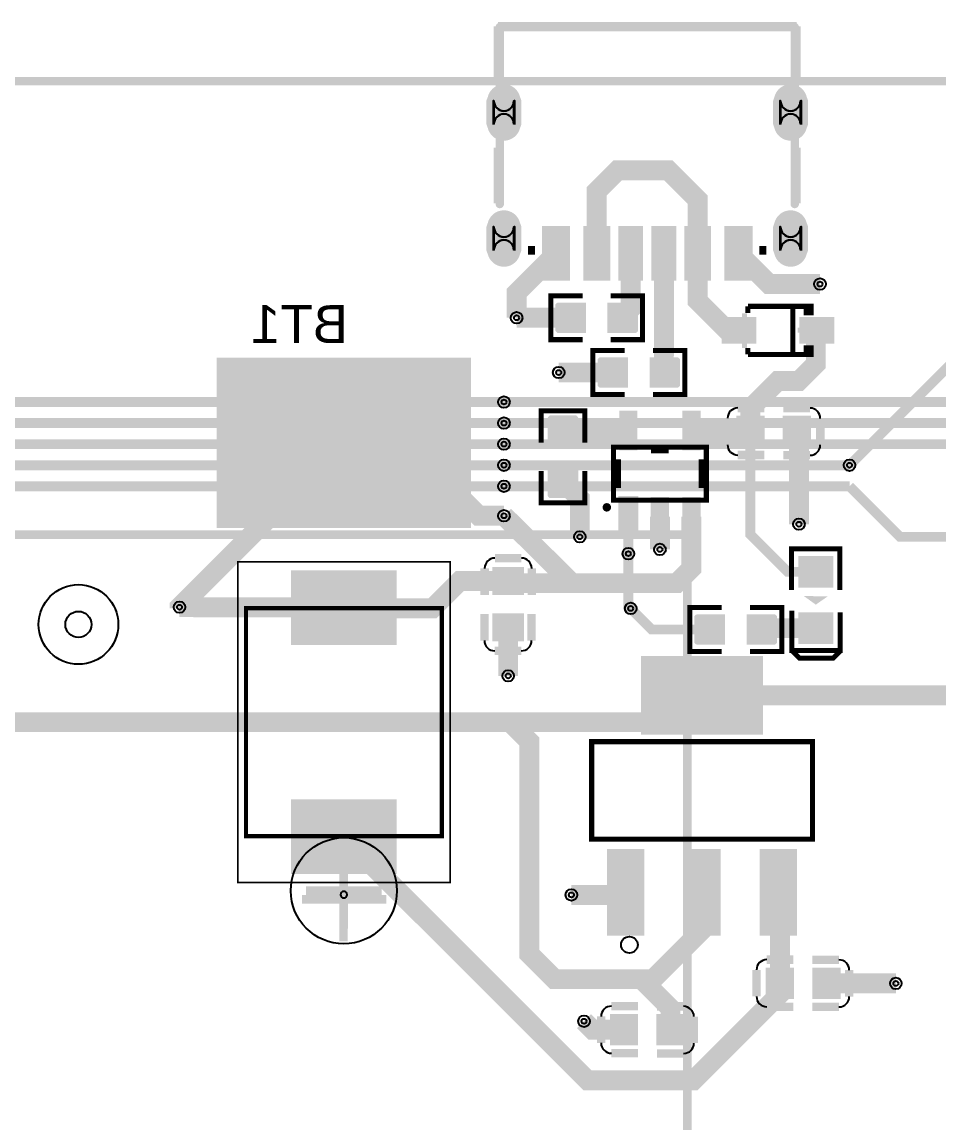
# Model space of a CAD drawing. Header units: millimetres. Extents: x 7 to 107, y -6 to 102.
# Drawn here: x 33.35 to 60.99, y 62.59 to 95.78 of the extents above; entities that cross this region are included whole.
import ezdxf

# ---------------------------------------------------------------- set-up
doc = ezdxf.new("R2010")
doc.units = ezdxf.units.MM
for name, color, linetype, true_color in [('BoardOutLine', 7, 'Continuous', 0xff00ff), ('BottomLayer', 7, 'Continuous', 0x0000ff), ('BottomPasteMaskLayer', 7, 'Continuous', 0x800000), ('BottomSilkLayer', 7, 'Continuous', 0x66cc33), ('BottomSolderMaskLayer', 7, 'Continuous', 0xaa00ff), ('Document', 7, 'Continuous', 0xffffff), ('Hole', 7, 'Continuous', 0x222222), ('Multi-Layer', 7, 'Continuous', 0xc0c0c0), ('TopLayer', 7, 'Continuous', 0xff0000), ('TopPasteMaskLayer', 7, 'Continuous', 0x808080), ('TopSilkLayer', 7, 'Continuous', 0xffcc00), ('TopSolderMaskLayer', 7, 'Continuous', 0x800080)]:
    doc.layers.add(name, color=color, linetype=linetype, true_color=true_color)
doc.styles.get("Standard").update_dxf_attribs({"font": 'arial.ttf'})

msp = doc.modelspace()

# ---------------------------------------------------------------- hatches: boundary and pattern name
at = {"layer": 'BottomLayer'}
msp.add_hatch(color=256, dxfattribs=at).paths.add_polyline_path([(46.863, 85.636), (39.243, 85.636), (39.243, 80.556), (46.863, 80.556)])
at = {"layer": 'BottomPasteMaskLayer'}
msp.add_hatch(color=256, dxfattribs=at).paths.add_polyline_path([(46.863, 85.636), (39.243, 85.636), (39.243, 80.556), (46.863, 80.556)])
at = {"layer": 'BottomSolderMaskLayer'}
for points in [[(48.402, 92.696, -0.785398), (47.352, 92.696), (47.352, 93.417, -0.785398), (48.402, 93.417)], [(57.042, 92.696, -0.785398), (55.992, 92.696), (55.992, 93.417, -0.785398), (57.042, 93.417)], [(48.402, 88.896, -0.785398), (47.352, 88.896), (47.352, 89.617, -0.785398), (48.402, 89.617)], [(57.042, 88.896, -0.785398), (55.992, 88.896), (55.992, 89.617, -0.785398), (57.042, 89.617)], [(46.888, 85.662), (39.218, 85.662), (39.218, 80.531), (46.888, 80.531)]]:
    msp.add_hatch(color=256, dxfattribs=at).paths.add_polyline_path(points)
at = {"layer": 'Document'}
for points in [[(56.515, 90.297), (56.515, 95.504), (47.879, 95.504), (47.879, 90.297), (47.878, 90.281), (47.875, 90.264), (47.869, 90.249), (47.862, 90.234), (47.853, 90.22), (47.842, 90.207), (47.829, 90.196), (47.816, 90.187), (47.801, 90.18), (47.785, 90.175), (47.769, 90.171), (47.752, 90.17), (47.736, 90.171), (47.719, 90.175), (47.703, 90.18), (47.689, 90.187), (47.675, 90.196), (47.662, 90.207), (47.651, 90.22), (47.642, 90.234), (47.635, 90.249), (47.629, 90.264), (47.626, 90.281), (47.625, 90.297), (47.625, 95.631), (47.626, 95.648), (47.629, 95.664), (47.635, 95.68), (47.642, 95.695), (47.651, 95.709), (47.662, 95.721), (47.675, 95.732), (47.689, 95.741), (47.703, 95.749), (47.719, 95.754), (47.736, 95.757), (47.752, 95.758), (56.642, 95.758), (56.659, 95.757), (56.675, 95.754), (56.691, 95.749), (56.706, 95.741), (56.719, 95.732), (56.732, 95.721), (56.743, 95.709), (56.752, 95.695), (56.759, 95.68), (56.765, 95.664), (56.768, 95.648), (56.769, 95.631), (56.769, 90.297), (56.768, 90.281), (56.765, 90.264), (56.759, 90.249), (56.752, 90.234), (56.743, 90.22), (56.732, 90.207), (56.719, 90.196), (56.706, 90.187), (56.691, 90.18), (56.675, 90.175), (56.659, 90.171), (56.642, 90.17), (56.626, 90.171), (56.609, 90.175), (56.594, 90.18), (56.579, 90.187), (56.565, 90.196), (56.552, 90.207), (56.541, 90.22), (56.532, 90.234), (56.525, 90.249), (56.519, 90.264), (56.516, 90.281), (56.515, 90.297)], [(55.051, 85.957), (55.051, 86.997), (55.207, 86.997), (55.207, 85.957)], [(54.819, 86.397), (54.819, 86.553), (55.443, 86.553), (55.443, 86.397)], [(57.359, 86.417), (57.359, 86.573), (56.735, 86.573), (56.735, 86.417)], [(51.378, 83.019), (51.878, 83.019), (51.878, 83.669), (51.378, 83.669)], [(53.278, 83.019), (53.778, 83.019), (53.778, 83.669), (53.278, 83.669)], [(51.378, 80.669), (51.878, 80.669), (51.878, 81.319), (51.378, 81.319)], [(52.328, 80.669), (52.828, 80.669), (52.828, 81.319), (52.328, 81.319)], [(53.278, 80.669), (53.778, 80.669), (53.778, 81.319), (53.278, 81.319)], [(42.915, 70.614), (43.169, 70.614), (43.169, 68.074), (42.915, 68.074)], [(41.793, 69.21), (41.793, 69.464), (44.333, 69.464), (44.333, 69.21)]]:
    msp.add_hatch(color=256, dxfattribs=at).paths.add_polyline_path(points)
at = {"layer": 'Multi-Layer'}
for points in [[(48.377, 92.707, -0.785398), (47.377, 92.707), (47.377, 93.407, -0.785398), (48.377, 93.407)], [(57.017, 92.707, -0.785398), (56.017, 92.707), (56.017, 93.407, -0.785398), (57.017, 93.407)], [(48.377, 88.907, -0.785398), (47.377, 88.907), (47.377, 89.607, -0.785398), (48.377, 89.607)], [(57.017, 88.907, -0.785398), (56.017, 88.907), (56.017, 89.607, -0.785398), (57.017, 89.607)]]:
    msp.add_hatch(color=256, dxfattribs=at).paths.add_polyline_path(points)
at = {"layer": 'TopLayer'}
for points in [[(49.847, 88.007), (49.047, 88.007), (49.047, 89.607), (49.847, 89.607)], [(51.057, 88.007), (50.297, 88.007), (50.297, 89.607), (51.057, 89.607)], [(52.047, 88.007), (51.347, 88.007), (51.347, 89.607), (52.047, 89.607)], [(53.047, 88.007), (52.347, 88.007), (52.347, 89.607), (53.047, 89.607)], [(54.097, 88.007), (53.337, 88.007), (53.337, 89.607), (54.097, 89.607)], [(55.347, 88.007), (54.547, 88.007), (54.547, 89.607), (55.347, 89.607)], [(50.323, 86.436), (50.323, 87.3), (49.517, 87.3), (49.517, 86.436)], [(51.023, 86.436), (51.023, 87.3), (51.83, 87.3), (51.83, 86.436)], [(55.462, 86.112), (54.462, 86.112), (54.462, 86.862), (55.462, 86.862)], [(57.807, 86.112), (56.807, 86.112), (56.807, 86.862), (57.807, 86.862)], [(51.593, 84.785), (51.593, 85.649), (50.787, 85.649), (50.787, 84.785)], [(52.293, 84.785), (52.293, 85.649), (53.1, 85.649), (53.1, 84.785)], [(51.353, 84.069), (51.903, 84.069), (51.903, 82.869), (51.353, 82.869)], [(53.253, 84.069), (53.803, 84.069), (53.803, 82.869), (53.253, 82.869)], [(49.225, 83.027), (50.089, 83.027), (50.089, 83.834), (49.225, 83.834)], [(55.707, 82.989), (54.907, 82.989), (54.907, 83.889), (55.707, 83.889)], [(57.107, 82.989), (56.307, 82.989), (56.307, 83.889), (57.107, 83.889)], [(49.225, 82.327), (50.089, 82.327), (50.089, 81.521), (49.225, 81.521)], [(51.353, 81.469), (51.903, 81.469), (51.903, 80.269), (51.353, 80.269)], [(52.303, 81.469), (52.853, 81.469), (52.853, 80.269), (52.303, 80.269)], [(53.253, 81.469), (53.803, 81.469), (53.803, 80.269), (53.253, 80.269)], [(57.777, 78.759), (56.777, 78.759), (56.777, 79.659), (57.777, 79.659)], [(47.556, 78.532), (47.556, 79.332), (48.456, 79.332), (48.456, 78.532)], [(44.643, 79.256), (44.643, 77.006), (41.463, 77.006), (41.463, 79.256)], [(47.556, 77.132), (47.556, 77.932), (48.456, 77.932), (48.456, 77.132)], [(54.514, 77.038), (54.514, 77.902), (53.708, 77.902), (53.708, 77.038)], [(55.214, 77.038), (55.214, 77.902), (56.021, 77.902), (56.021, 77.038)], [(57.777, 77.059), (56.777, 77.059), (56.777, 77.959), (57.777, 77.959)], [(55.648, 74.317), (52.048, 74.317), (52.048, 76.657), (55.648, 76.657)], [(41.463, 70.096), (41.463, 72.346), (44.643, 72.346), (44.643, 70.096)], [(52.098, 70.797), (52.098, 68.297), (50.998, 68.297), (50.998, 70.797)], [(54.398, 70.797), (54.398, 68.297), (53.298, 68.297), (53.298, 70.797)], [(56.698, 70.797), (56.698, 68.297), (55.598, 68.297), (55.598, 70.797)], [(55.796, 67.252), (56.596, 67.252), (56.596, 66.352), (55.796, 66.352)], [(57.196, 67.252), (57.996, 67.252), (57.996, 66.352), (57.196, 66.352)], [(51.897, 64.955), (51.097, 64.955), (51.097, 65.855), (51.897, 65.855)], [(53.297, 64.955), (52.497, 64.955), (52.497, 65.855), (53.297, 65.855)]]:
    msp.add_hatch(color=256, dxfattribs=at).paths.add_polyline_path(points)
at = {"layer": 'TopPasteMaskLayer'}
for points in [[(47.84, 92.208), (47.865, 92.207), (47.89, 92.207), (47.915, 92.208), (47.939, 92.211), (47.964, 92.214), (47.988, 92.219), (48.013, 92.225), (48.036, 92.233), (48.06, 92.241), (48.083, 92.251), (48.105, 92.262), (48.127, 92.274), (48.148, 92.287), (48.169, 92.301), (48.189, 92.316), (48.208, 92.332), (48.226, 92.349), (48.244, 92.367), (48.26, 92.385), (48.276, 92.405), (48.29, 92.425), (48.304, 92.446), (48.316, 92.468), (48.328, 92.49), (48.338, 92.513), (48.347, 92.536), (48.355, 92.559), (48.362, 92.583), (48.367, 92.608), (48.372, 92.632), (48.375, 92.657), (48.377, 92.682), (48.377, 92.707), (48.377, 93.407), (48.377, 93.432), (48.375, 93.457), (48.372, 93.481), (48.367, 93.506), (48.362, 93.53), (48.355, 93.554), (48.347, 93.578), (48.338, 93.601), (48.328, 93.624), (48.316, 93.646), (48.304, 93.667), (48.29, 93.688), (48.276, 93.709), (48.26, 93.728), (48.244, 93.747), (48.226, 93.765), (48.208, 93.782), (48.189, 93.798), (48.169, 93.813), (48.148, 93.827), (48.127, 93.84), (48.105, 93.852), (48.083, 93.863), (48.06, 93.872), (48.036, 93.881), (48.013, 93.888), (47.988, 93.894), (47.964, 93.899), (47.939, 93.903), (47.915, 93.905), (47.89, 93.907), (47.865, 93.907), (47.84, 93.905), (47.815, 93.903), (47.79, 93.899), (47.766, 93.894), (47.742, 93.888), (47.718, 93.881), (47.695, 93.872), (47.672, 93.863), (47.649, 93.852), (47.627, 93.84), (47.606, 93.827), (47.585, 93.813), (47.565, 93.798), (47.546, 93.782), (47.528, 93.765), (47.511, 93.747), (47.494, 93.728), (47.479, 93.709), (47.464, 93.688), (47.451, 93.667), (47.438, 93.646), (47.427, 93.624), (47.416, 93.601), (47.407, 93.578), (47.399, 93.554), (47.393, 93.53), (47.387, 93.506), (47.383, 93.481), (47.38, 93.457), (47.378, 93.432), (47.377, 93.407), (47.377, 92.707), (47.378, 92.682), (47.38, 92.657), (47.383, 92.632), (47.387, 92.608), (47.393, 92.583), (47.399, 92.559), (47.407, 92.536), (47.416, 92.513), (47.427, 92.49), (47.438, 92.468), (47.451, 92.446), (47.464, 92.425), (47.479, 92.405), (47.494, 92.385), (47.511, 92.367), (47.528, 92.349), (47.546, 92.332), (47.565, 92.316), (47.585, 92.301), (47.606, 92.287), (47.627, 92.274), (47.649, 92.262), (47.672, 92.251), (47.695, 92.241), (47.718, 92.233), (47.742, 92.225), (47.766, 92.219), (47.79, 92.214), (47.815, 92.211)], [(56.529, 92.207), (56.554, 92.208), (56.579, 92.211), (56.604, 92.214), (56.628, 92.219), (56.652, 92.225), (56.676, 92.233), (56.7, 92.241), (56.723, 92.251), (56.745, 92.262), (56.767, 92.274), (56.788, 92.287), (56.809, 92.301), (56.829, 92.316), (56.848, 92.332), (56.866, 92.349), (56.884, 92.367), (56.9, 92.385), (56.916, 92.405), (56.93, 92.425), (56.944, 92.446), (56.956, 92.468), (56.968, 92.49), (56.978, 92.513), (56.987, 92.536), (56.995, 92.559), (57.002, 92.583), (57.007, 92.608), (57.011, 92.632), (57.015, 92.657), (57.016, 92.682), (57.017, 92.707), (57.017, 93.407), (57.016, 93.432), (57.015, 93.457), (57.011, 93.481), (57.007, 93.506), (57.002, 93.53), (56.995, 93.554), (56.987, 93.578), (56.978, 93.601), (56.968, 93.624), (56.956, 93.646), (56.944, 93.667), (56.93, 93.688), (56.916, 93.709), (56.9, 93.728), (56.884, 93.747), (56.866, 93.765), (56.848, 93.782), (56.829, 93.798), (56.809, 93.813), (56.788, 93.827), (56.767, 93.84), (56.745, 93.852), (56.723, 93.863), (56.7, 93.872), (56.676, 93.881), (56.652, 93.888), (56.628, 93.894), (56.604, 93.899), (56.579, 93.903), (56.554, 93.905), (56.529, 93.907), (56.505, 93.907), (56.48, 93.905), (56.455, 93.903), (56.43, 93.899), (56.406, 93.894), (56.382, 93.888), (56.358, 93.881), (56.334, 93.872), (56.311, 93.863), (56.289, 93.852), (56.267, 93.84), (56.246, 93.827), (56.225, 93.813), (56.205, 93.798), (56.186, 93.782), (56.168, 93.765), (56.15, 93.747), (56.134, 93.728), (56.118, 93.709), (56.104, 93.688), (56.09, 93.667), (56.078, 93.646), (56.067, 93.624), (56.056, 93.601), (56.047, 93.578), (56.039, 93.554), (56.032, 93.53), (56.027, 93.506), (56.023, 93.481), (56.02, 93.457), (56.018, 93.432), (56.017, 93.407), (56.017, 92.707), (56.018, 92.682), (56.02, 92.657), (56.023, 92.632), (56.027, 92.608), (56.032, 92.583), (56.039, 92.559), (56.047, 92.536), (56.056, 92.513), (56.067, 92.49), (56.078, 92.468), (56.09, 92.446), (56.104, 92.425), (56.118, 92.405), (56.134, 92.385), (56.15, 92.367), (56.168, 92.349), (56.186, 92.332), (56.205, 92.316), (56.225, 92.301), (56.246, 92.287), (56.267, 92.274), (56.289, 92.262), (56.311, 92.251), (56.334, 92.241), (56.358, 92.233), (56.382, 92.225), (56.406, 92.219), (56.43, 92.214), (56.455, 92.211), (56.48, 92.208), (56.505, 92.207)], [(47.89, 88.407), (47.915, 88.408), (47.939, 88.411), (47.964, 88.414), (47.988, 88.419), (48.013, 88.425), (48.036, 88.433), (48.06, 88.441), (48.083, 88.451), (48.105, 88.462), (48.127, 88.474), (48.148, 88.487), (48.169, 88.501), (48.189, 88.516), (48.208, 88.532), (48.226, 88.549), (48.244, 88.567), (48.26, 88.585), (48.276, 88.605), (48.29, 88.625), (48.304, 88.646), (48.316, 88.668), (48.328, 88.69), (48.338, 88.712), (48.347, 88.736), (48.355, 88.759), (48.362, 88.783), (48.367, 88.808), (48.372, 88.832), (48.375, 88.857), (48.377, 88.882), (48.377, 88.907), (48.377, 89.607), (48.377, 89.632), (48.375, 89.656), (48.372, 89.681), (48.367, 89.706), (48.362, 89.73), (48.355, 89.754), (48.347, 89.778), (48.338, 89.801), (48.328, 89.824), (48.316, 89.846), (48.304, 89.867), (48.29, 89.888), (48.276, 89.909), (48.26, 89.928), (48.244, 89.947), (48.226, 89.965), (48.208, 89.982), (48.189, 89.998), (48.169, 90.013), (48.148, 90.027), (48.127, 90.04), (48.105, 90.052), (48.083, 90.062), (48.06, 90.072), (48.036, 90.081), (48.013, 90.088), (47.988, 90.094), (47.964, 90.099), (47.939, 90.103), (47.915, 90.105), (47.89, 90.107), (47.865, 90.107), (47.84, 90.105), (47.815, 90.103), (47.79, 90.099), (47.766, 90.094), (47.742, 90.088), (47.718, 90.081), (47.695, 90.072), (47.672, 90.062), (47.649, 90.052), (47.627, 90.04), (47.606, 90.027), (47.585, 90.013), (47.565, 89.998), (47.546, 89.982), (47.528, 89.965), (47.511, 89.947), (47.494, 89.928), (47.479, 89.909), (47.464, 89.888), (47.451, 89.867), (47.438, 89.846), (47.427, 89.824), (47.416, 89.801), (47.407, 89.778), (47.399, 89.754), (47.393, 89.73), (47.387, 89.706), (47.383, 89.681), (47.38, 89.656), (47.378, 89.632), (47.377, 89.607), (47.377, 88.907), (47.378, 88.882), (47.38, 88.857), (47.383, 88.832), (47.387, 88.808), (47.393, 88.783), (47.399, 88.759), (47.407, 88.736), (47.416, 88.712), (47.427, 88.69), (47.438, 88.668), (47.451, 88.646), (47.464, 88.625), (47.479, 88.605), (47.494, 88.585), (47.511, 88.567), (47.528, 88.549), (47.546, 88.532), (47.565, 88.516), (47.585, 88.501), (47.606, 88.487), (47.627, 88.474), (47.649, 88.462), (47.672, 88.451), (47.695, 88.441), (47.718, 88.433), (47.742, 88.425), (47.766, 88.419), (47.79, 88.414), (47.815, 88.411), (47.84, 88.408), (47.865, 88.407)], [(56.529, 88.407), (56.554, 88.408), (56.579, 88.411), (56.604, 88.414), (56.628, 88.419), (56.652, 88.425), (56.676, 88.433), (56.7, 88.441), (56.723, 88.451), (56.745, 88.462), (56.767, 88.474), (56.788, 88.487), (56.809, 88.501), (56.829, 88.516), (56.848, 88.532), (56.866, 88.549), (56.884, 88.567), (56.9, 88.585), (56.916, 88.605), (56.93, 88.625), (56.944, 88.646), (56.956, 88.668), (56.968, 88.69), (56.978, 88.712), (56.987, 88.736), (56.995, 88.759), (57.002, 88.783), (57.007, 88.808), (57.011, 88.832), (57.015, 88.857), (57.016, 88.882), (57.017, 88.907), (57.017, 89.607), (57.016, 89.632), (57.015, 89.656), (57.011, 89.681), (57.007, 89.706), (57.002, 89.73), (56.995, 89.754), (56.987, 89.778), (56.978, 89.801), (56.968, 89.824), (56.956, 89.846), (56.944, 89.867), (56.93, 89.888), (56.916, 89.909), (56.9, 89.928), (56.884, 89.947), (56.866, 89.965), (56.848, 89.982), (56.829, 89.998), (56.809, 90.013), (56.788, 90.027), (56.767, 90.04), (56.745, 90.052), (56.723, 90.062), (56.7, 90.072), (56.676, 90.081), (56.652, 90.088), (56.628, 90.094), (56.604, 90.099), (56.579, 90.103), (56.554, 90.105), (56.529, 90.107), (56.505, 90.107), (56.48, 90.105), (56.455, 90.103), (56.43, 90.099), (56.406, 90.094), (56.382, 90.088), (56.358, 90.081), (56.334, 90.072), (56.311, 90.062), (56.289, 90.052), (56.267, 90.04), (56.246, 90.027), (56.225, 90.013), (56.205, 89.998), (56.186, 89.982), (56.168, 89.965), (56.15, 89.947), (56.134, 89.928), (56.118, 89.909), (56.104, 89.888), (56.09, 89.867), (56.078, 89.846), (56.067, 89.824), (56.056, 89.801), (56.047, 89.778), (56.039, 89.754), (56.032, 89.73), (56.027, 89.706), (56.023, 89.681), (56.02, 89.656), (56.018, 89.632), (56.017, 89.607), (56.017, 88.907), (56.018, 88.882), (56.02, 88.857), (56.023, 88.832), (56.027, 88.808), (56.032, 88.783), (56.039, 88.759), (56.047, 88.736), (56.056, 88.712), (56.067, 88.69), (56.078, 88.668), (56.09, 88.646), (56.104, 88.625), (56.118, 88.605), (56.134, 88.585), (56.15, 88.567), (56.168, 88.549), (56.186, 88.532), (56.205, 88.516), (56.225, 88.501), (56.246, 88.487), (56.267, 88.474), (56.289, 88.462), (56.311, 88.451), (56.334, 88.441), (56.358, 88.433), (56.382, 88.425), (56.406, 88.419), (56.43, 88.414), (56.455, 88.411), (56.48, 88.408), (56.505, 88.407)], [(49.847, 88.007), (49.847, 89.607), (49.047, 89.607), (49.047, 88.007)], [(51.057, 88.007), (51.057, 89.607), (50.297, 89.607), (50.297, 88.007)], [(51.347, 89.607), (51.347, 88.007), (52.047, 88.007), (52.047, 89.607)], [(53.047, 88.007), (53.047, 89.607), (52.347, 89.607), (52.347, 88.007)], [(53.337, 89.607), (53.337, 88.007), (54.097, 88.007), (54.097, 89.607)], [(54.547, 89.607), (54.547, 88.007), (55.347, 88.007), (55.347, 89.607)], [(50.318, 87.268), (50.318, 87.04), (49.938, 87.04), (49.938, 86.71), (50.318, 86.71), (50.318, 86.468), (50.268, 86.418), (49.478, 86.418), (49.428, 86.468), (49.428, 87.268), (49.478, 87.318), (50.268, 87.318)], [(51.868, 87.318), (51.068, 87.318), (51.018, 87.268), (51.018, 87.04), (51.388, 87.04), (51.388, 86.71), (51.018, 86.71), (51.018, 86.468), (51.068, 86.418), (51.868, 86.418), (51.918, 86.468), (51.918, 87.268)], [(55.462, 86.112), (54.462, 86.112), (54.462, 86.862), (55.462, 86.862)], [(57.807, 86.112), (56.807, 86.112), (56.807, 86.862), (57.807, 86.862)], [(51.588, 85.617), (51.588, 85.389), (51.208, 85.389), (51.208, 85.059), (51.588, 85.059), (51.588, 84.817), (51.538, 84.767), (50.748, 84.767), (50.698, 84.817), (50.698, 85.617), (50.748, 85.667), (51.538, 85.667)], [(53.138, 85.667), (52.338, 85.667), (52.288, 85.617), (52.288, 85.389), (52.658, 85.389), (52.658, 85.059), (52.288, 85.059), (52.288, 84.817), (52.338, 84.767), (53.138, 84.767), (53.188, 84.817), (53.188, 85.617)], [(50.057, 83.032), (49.829, 83.032), (49.829, 83.412), (49.499, 83.412), (49.499, 83.032), (49.257, 83.032), (49.207, 83.082), (49.207, 83.872), (49.257, 83.922), (50.057, 83.922), (50.107, 83.872), (50.107, 83.082)], [(55.707, 82.989), (54.907, 82.989), (54.907, 83.889), (55.707, 83.889)], [(57.107, 82.989), (56.307, 82.989), (56.307, 83.889), (57.107, 83.889)], [(50.107, 81.482), (50.107, 82.282), (50.057, 82.332), (49.829, 82.332), (49.829, 81.962), (49.499, 81.962), (49.499, 82.332), (49.257, 82.332), (49.207, 82.282), (49.207, 81.482), (49.257, 81.432), (50.057, 81.432)], [(51.353, 81.469), (51.903, 81.469), (51.903, 80.269), (51.353, 80.269)], [(57.777, 78.759), (56.777, 78.759), (56.777, 79.659), (57.777, 79.659)], [(47.556, 78.532), (47.556, 79.332), (48.456, 79.332), (48.456, 78.532)], [(47.556, 77.132), (47.556, 77.932), (48.456, 77.932), (48.456, 77.132)], [(54.509, 77.87), (54.509, 77.642), (54.129, 77.642), (54.129, 77.312), (54.509, 77.312), (54.509, 77.07), (54.459, 77.02), (53.669, 77.02), (53.619, 77.07), (53.619, 77.87), (53.669, 77.92), (54.459, 77.92)], [(56.059, 77.92), (55.259, 77.92), (55.209, 77.87), (55.209, 77.642), (55.579, 77.642), (55.579, 77.312), (55.209, 77.312), (55.209, 77.07), (55.259, 77.02), (56.059, 77.02), (56.109, 77.07), (56.109, 77.87)], [(57.777, 77.059), (56.777, 77.059), (56.777, 77.959), (57.777, 77.959)], [(55.648, 74.317), (52.048, 74.317), (52.048, 76.657), (55.648, 76.657)], [(52.098, 70.797), (52.098, 68.297), (50.998, 68.297), (50.998, 70.797)], [(54.398, 70.797), (54.398, 68.297), (53.298, 68.297), (53.298, 70.797)], [(56.698, 70.797), (56.698, 68.297), (55.598, 68.297), (55.598, 70.797)], [(55.796, 67.252), (56.596, 67.252), (56.596, 66.352), (55.796, 66.352)], [(57.196, 67.252), (57.996, 67.252), (57.996, 66.352), (57.196, 66.352)], [(51.897, 64.955), (51.097, 64.955), (51.097, 65.855), (51.897, 65.855)], [(53.297, 64.955), (52.497, 64.955), (52.497, 65.855), (53.297, 65.855)]]:
    msp.add_hatch(color=256, dxfattribs=at).paths.add_polyline_path(points)
at = {"layer": 'TopSilkLayer'}
for points in [[(56.909, 87.29), (56.909, 86.937), (57.214, 86.937), (57.214, 87.29)], [(56.909, 85.685), (56.909, 86.037), (57.214, 86.037), (57.214, 85.685)], [(51.105, 81.153), (51.104, 81.169), (51.101, 81.185), (51.096, 81.2), (51.089, 81.214), (51.081, 81.228), (51.07, 81.24), (51.059, 81.251), (51.046, 81.26), (51.032, 81.268), (51.017, 81.274), (51.002, 81.278), (50.986, 81.28), (50.97, 81.28), (50.954, 81.278), (50.939, 81.274), (50.924, 81.268), (50.91, 81.26), (50.897, 81.251), (50.885, 81.24), (50.875, 81.228), (50.867, 81.214), (50.86, 81.2), (50.855, 81.185), (50.852, 81.169), (50.851, 81.153), (50.852, 81.137), (50.855, 81.122), (50.86, 81.106), (50.867, 81.092), (50.875, 81.078), (50.885, 81.066), (50.897, 81.055), (50.91, 81.046), (50.924, 81.038), (50.939, 81.032), (50.954, 81.028), (50.97, 81.026), (50.986, 81.026), (51.002, 81.028), (51.017, 81.032), (51.032, 81.038), (51.046, 81.046), (51.059, 81.055), (51.07, 81.066), (51.081, 81.078), (51.089, 81.092), (51.096, 81.106), (51.101, 81.122), (51.104, 81.137)], [(57.637, 78.469), (56.917, 78.479), (57.277, 78.219)]]:
    msp.add_hatch(color=256, dxfattribs=at).paths.add_polyline_path(points)
at = {"layer": 'TopSolderMaskLayer'}
for points in [[(48.402, 92.696, -0.785398), (47.352, 92.696), (47.352, 93.417, -0.785398), (48.402, 93.417)], [(57.042, 92.696, -0.785398), (55.992, 92.696), (55.992, 93.417, -0.785398), (57.042, 93.417)], [(48.402, 88.896, -0.785398), (47.352, 88.896), (47.352, 89.617, -0.785398), (48.402, 89.617)], [(57.042, 88.896, -0.785398), (55.992, 88.896), (55.992, 89.617, -0.785398), (57.042, 89.617)], [(49.872, 87.982), (49.022, 87.982), (49.022, 89.632), (49.872, 89.632)], [(51.082, 87.982), (50.272, 87.982), (50.272, 89.632), (51.082, 89.632)], [(52.072, 87.982), (51.322, 87.982), (51.322, 89.632), (52.072, 89.632)], [(53.072, 87.982), (52.322, 87.982), (52.322, 89.632), (53.072, 89.632)], [(54.122, 87.982), (53.312, 87.982), (53.312, 89.632), (54.122, 89.632)], [(55.372, 87.982), (54.522, 87.982), (54.522, 89.632), (55.372, 89.632)], [(50.348, 86.411), (50.348, 87.326), (49.491, 87.326), (49.491, 86.411)], [(50.998, 86.411), (50.998, 87.326), (51.855, 87.326), (51.855, 86.411)], [(55.487, 86.087), (54.436, 86.087), (54.436, 86.888), (55.487, 86.888)], [(57.832, 86.087), (56.781, 86.087), (56.781, 86.888), (57.832, 86.888)], [(51.618, 84.76), (51.618, 85.675), (50.761, 85.675), (50.761, 84.76)], [(52.268, 84.76), (52.268, 85.675), (53.125, 85.675), (53.125, 84.76)], [(49.198, 83.003), (50.116, 83.003), (50.116, 83.857), (49.198, 83.857)], [(55.733, 82.964), (54.882, 82.964), (54.882, 83.915), (55.733, 83.915)], [(57.133, 82.964), (56.282, 82.964), (56.282, 83.915), (57.133, 83.915)], [(49.198, 82.351), (50.116, 82.351), (50.116, 81.497), (49.198, 81.497)], [(51.328, 81.495), (51.929, 81.495), (51.929, 80.244), (51.328, 80.244)], [(57.803, 78.734), (56.752, 78.734), (56.752, 79.685), (57.803, 79.685)], [(47.528, 78.51), (47.528, 79.355), (48.485, 79.355), (48.485, 78.51)], [(47.528, 77.11), (47.528, 77.955), (48.485, 77.955), (48.485, 77.11)], [(54.54, 77.013), (54.54, 77.928), (53.682, 77.928), (53.682, 77.013)], [(55.189, 77.013), (55.189, 77.928), (56.046, 77.928), (56.046, 77.013)], [(57.803, 77.034), (56.752, 77.034), (56.752, 77.985), (57.803, 77.985)], [(55.687, 74.301), (52.009, 74.301), (52.009, 76.674), (55.687, 76.674)], [(52.109, 70.855), (52.109, 68.239), (50.987, 68.239), (50.987, 70.855)], [(54.409, 70.855), (54.409, 68.239), (53.287, 68.239), (53.287, 70.855)], [(56.709, 70.855), (56.709, 68.239), (55.587, 68.239), (55.587, 70.855)], [(55.771, 67.278), (56.622, 67.278), (56.622, 66.327), (55.771, 66.327)], [(57.171, 67.278), (58.022, 67.278), (58.022, 66.327), (57.171, 66.327)], [(51.923, 64.93), (51.072, 64.93), (51.072, 65.881), (51.923, 65.881)], [(53.323, 64.93), (52.472, 64.93), (52.472, 65.881), (53.323, 65.881)]]:
    msp.add_hatch(color=256, dxfattribs=at).paths.add_polyline_path(points)

# ---------------------------------------------------------------- linework, layer by layer
at = {"layer": 'BoardOutLine', "const_width": 0.254}
msp.add_lwpolyline([(7, 94), (107, 94)], dxfattribs=at)
at = {"layer": 'BottomLayer'}
for points, const_width in [([(58.293, 83.693), (75.311, 83.693), (80.518, 88.9), (96.266, 88.9), (97.663, 90.297)], 0.3), ([(58.293, 84.328), (74.676, 84.328), (80.391, 90.043), (81.534, 90.043)], 0.3), ([(47.879, 84.328), (58.293, 84.328)], 0.3), ([(47.879, 83.693), (58.293, 83.693)], 0.3), ([(43.053, 83.096), (38.1, 78.143), (38.1, 78.105)], 0.6), ([(47.879, 80.899), (47.117, 80.899), (44.92, 83.096), (43.053, 83.096)], 0.6), ([(47.879, 83.058), (58.293, 83.058)], 0.3), ([(58.293, 83.058), (71.628, 83.058), (73.152, 81.534)], 0.3), ([(47.879, 82.423), (58.293, 82.423)], 0.3), ([(47.879, 81.788), (58.293, 81.788)], 0.3), ([(58.293, 81.788), (59.817, 80.264), (73.152, 80.264)], 0.3), ([(51.628, 79.756), (51.628, 78.175), (51.698, 78.105)], 0.3)]:
    msp.add_lwpolyline(points, dxfattribs=dict(at, const_width=const_width))
at = {"layer": 'BottomSilkLayer', "const_width": 0.254}
msp.add_lwpolyline([(53.404, 80.328), (32.703, 80.328), (32.703, 3.239), (53.404, 3.239), (53.404, 80.328)], close=True, dxfattribs=at)
for points in [[(43.053, 70.739), (43.053, 68.453)], [(41.91, 69.596), (44.196, 69.596)]]:
    msp.add_lwpolyline(points, dxfattribs=at)
at = {"layer": 'BottomSilkLayer'}
msp.add_circle((43.053, 69.596), 1.6, dxfattribs=at)
at = {"layer": 'BottomSolderMaskLayer'}
for points in [[(47.562, 92.696), (47.562, 93.417)], [(48.192, 92.696), (48.192, 93.417)], [(56.202, 92.696), (56.202, 93.417)], [(56.832, 92.696), (56.832, 93.417)], [(47.562, 88.896), (47.562, 89.617)], [(48.192, 88.896), (48.192, 89.617)], [(56.202, 88.896), (56.202, 89.617)], [(56.832, 88.896), (56.832, 89.617)]]:
    msp.add_lwpolyline(points, close=True, dxfattribs=at)
for centre, start, end in [((47.877, 93.417), 180, 360), ((56.517, 93.417), 180, 360), ((47.877, 92.696), 360, 180), ((56.517, 92.696), 360, 180), ((47.877, 89.617), 180, 360), ((56.517, 89.617), 180, 360), ((47.877, 88.896), 360, 180), ((56.517, 88.896), 360, 180)]:
    msp.add_arc(centre, 0.315, start, end, dxfattribs=at)
at = {"layer": 'Document'}
for points, const_width in [([(53.978, 82.969), (53.978, 81.369), (51.178, 81.369), (51.178, 82.969), (53.978, 82.969)], 0.152), ([(39.853, 69.846), (46.253, 69.846), (46.253, 79.506), (39.853, 79.506), (39.853, 69.846)], 0.05), ([(40.103, 71.239), (46.003, 71.239), (46.003, 78.114), (40.103, 78.114), (40.103, 71.239)], 0.127)]:
    msp.add_lwpolyline(points, close=True, dxfattribs=dict(at, const_width=const_width))
for centre, radius in [((35.053, 77.623), 0.393), ((51.66, 67.965), 0.25)]:
    msp.add_circle(centre, radius, dxfattribs=at)
msp.add_arc((43.055, 69.476), 0.1, 91.2362, 88.7638, dxfattribs=at)
at = {"layer": 'Hole'}
for centre in [(57.404, 87.884), (48.26, 86.868), (49.53, 85.217), (47.879, 84.328), (47.879, 83.693), (47.879, 83.058), (47.879, 82.423), (58.293, 82.423), (47.879, 81.788), (47.879, 80.899), (56.769, 80.645), (50.165, 80.264), (51.628, 79.756), (52.578, 79.883), (38.1, 78.143), (51.698, 78.105), (48.006, 76.073), (49.911, 69.469), (59.69, 66.802), (50.292, 65.659)]:
    msp.add_circle(centre, 0.075, dxfattribs=at)
at = {"layer": 'Multi-Layer'}
for points in [[(47.577, 92.707), (47.577, 93.407)], [(48.177, 92.707), (48.177, 93.407)], [(56.217, 92.707), (56.217, 93.407)], [(56.817, 92.707), (56.817, 93.407)], [(47.577, 88.907), (47.577, 89.607)], [(48.177, 88.907), (48.177, 89.607)], [(56.217, 88.907), (56.217, 89.607)], [(56.817, 88.907), (56.817, 89.607)]]:
    msp.add_lwpolyline(points, close=True, dxfattribs=at)
for centre, radius in [((57.404, 87.884), 0.175), ((48.26, 86.868), 0.175), ((49.53, 85.217), 0.175), ((47.879, 84.328), 0.175), ((47.879, 83.693), 0.175), ((47.879, 83.058), 0.175), ((47.879, 82.423), 0.175), ((58.293, 82.423), 0.175), ((47.879, 81.788), 0.175), ((47.879, 80.899), 0.175), ((56.769, 80.645), 0.175), ((50.165, 80.264), 0.175), ((52.578, 79.883), 0.175), ((51.628, 79.756), 0.175), ((35.053, 77.623), 1.2), ((38.1, 78.143), 0.175), ((51.698, 78.105), 0.175), ((48.006, 76.073), 0.175), ((49.911, 69.469), 0.175), ((59.69, 66.802), 0.175), ((50.292, 65.659), 0.175)]:
    msp.add_circle(centre, radius, dxfattribs=at)
for centre, start, end in [((47.877, 93.407), 180, 360), ((56.517, 93.407), 180, 360), ((47.877, 92.707), 360, 180), ((56.517, 92.707), 360, 180), ((47.877, 89.607), 180, 360), ((56.517, 89.607), 180, 360), ((47.877, 88.907), 360, 180), ((56.517, 88.907), 360, 180)]:
    msp.add_arc(centre, 0.3, start, end, dxfattribs=at)
at = {"layer": 'TopLayer'}
for points, const_width in [([(50.678, 88.809), (50.673, 90.678), (51.308, 91.313), (52.832, 91.313), (53.716, 90.429), (53.716, 88.809)], 0.6), ([(49.447, 88.807), (48.26, 87.62), (48.26, 86.868)], 0.6), ([(51.697, 88.807), (51.697, 87.139), (51.426, 86.868)], 0.6), ([(52.697, 88.807), (52.705, 85.852), (52.696, 85.844), (52.696, 85.217)], 0.6), ([(53.717, 88.807), (53.717, 87.38), (54.61, 86.487), (54.962, 86.487)], 0.6), ([(54.947, 88.807), (55.87, 87.884), (57.404, 87.884)], 0.6), ([(49.92, 86.868), (48.26, 86.868)], 0.6), ([(57.307, 86.487), (57.277, 86.458), (57.277, 85.471), (56.769, 84.963), (56.134, 84.963), (55.307, 84.136), (55.307, 83.439)], 0.6), ([(58.293, 82.423), (62.484, 86.614), (68.707, 86.614)], 0.3), ([(51.19, 85.217), (49.53, 85.217)], 0.6), ([(27.158, 82.461), (27.158, 83.038), (28.448, 84.328), (47.879, 84.328)], 0.3), ([(27.658, 82.46), (28.891, 83.693), (47.879, 83.693)], 0.3), ([(51.628, 83.469), (51.59, 83.431), (49.657, 83.431)], 0.6), ([(55.307, 83.439), (55.277, 83.469), (53.528, 83.469)], 0.6), ([(56.707, 83.439), (56.769, 83.377), (56.769, 80.645)], 0.6), ([(57.277, 79.209), (56.427, 79.209), (55.307, 80.329), (55.307, 83.439)], 0.3), ([(28.359, 80.759), (29.07, 80.759), (31.369, 83.058), (47.879, 83.058)], 0.3), ([(28.359, 80.259), (29.332, 80.259), (31.496, 82.423), (47.879, 82.423)], 0.3), ([(49.657, 81.924), (50.165, 81.416), (50.165, 80.264)], 0.6), ([(28.359, 79.761), (29.596, 79.761), (31.623, 81.788), (47.879, 81.788)], 0.3), ([(49.929, 78.867), (47.879, 80.899)], 0.6), ([(48.006, 78.932), (48.006, 78.867), (53.086, 78.867), (53.528, 79.309), (53.528, 80.869)], 0.6), ([(51.628, 80.869), (51.628, 79.756)], 0.3), ([(52.578, 80.869), (52.578, 79.883)], 0.6), ([(43.053, 78.131), (43.079, 78.105), (45.72, 78.105), (46.547, 78.932), (48.006, 78.932)], 0.6), ([(38.1, 78.143), (43.053, 78.131)], 0.6), ([(51.698, 78.105), (52.333, 77.47), (54.111, 77.47)], 0.3), ([(48.006, 77.532), (48.006, 76.073)], 0.6), ([(55.617, 77.47), (55.657, 77.509), (57.277, 77.509)], 0.6), ([(53.848, 75.487), (53.037, 74.676), (32.512, 74.676)], 0.6), ([(53.848, 75.487), (62.152, 75.487)], 0.6), ([(48.059, 74.676), (48.641, 74.094), (48.641, 67.691), (49.403, 66.929), (52.372, 66.929), (53.848, 68.405), (53.848, 69.547)], 0.6), ([(43.053, 71.221), (50.393, 63.881), (53.594, 63.881), (56.196, 66.483), (56.196, 66.802)], 0.6), ([(51.548, 69.547), (51.47, 69.469), (49.911, 69.469)], 0.6), ([(56.148, 69.547), (56.196, 69.499), (56.196, 66.802)], 0.6), ([(52.021, 66.929), (52.897, 66.053), (52.897, 65.405)], 0.6), ([(57.596, 66.802), (59.69, 66.802)], 0.6), ([(51.497, 65.405), (50.546, 65.405), (50.292, 65.659)], 0.6)]:
    msp.add_lwpolyline(points, dxfattribs=dict(at, const_width=const_width))
at = {"layer": 'TopSilkLayer'}
for points, const_width in [([(47.697, 94.115), (47.697, 95.657)], 0.254), ([(56.697, 95.657), (47.697, 95.657)], 0.254), ([(56.697, 95.657), (56.697, 94.115)], 0.254), ([(47.697, 90.315), (47.697, 91.998)], 0.254), ([(56.697, 91.998), (56.697, 90.315)], 0.254), ([(48.608, 88.9), (48.816, 88.9)], 0.254), ([(55.578, 88.9), (55.786, 88.9)], 0.254), ([(50.247, 86.208), (49.288, 86.208), (49.288, 87.529), (50.247, 87.529)], 0.152), ([(51.099, 86.208), (52.058, 86.208), (52.058, 87.529), (51.099, 87.529)], 0.152), ([(56.985, 87.213), (55.233, 87.213)], 0.152), ([(55.233, 87.213), (55.233, 87.007)], 0.152), ([(56.581, 85.761), (56.581, 87.213)], 0.152), ([(55.233, 85.761), (55.233, 85.957)], 0.152), ([(51.517, 84.557), (50.558, 84.557), (50.558, 85.878), (51.517, 85.878)], 0.152), ([(52.369, 84.557), (53.328, 84.557), (53.328, 85.878), (52.369, 85.878)], 0.152), ([(56.985, 85.761), (55.233, 85.761)], 0.152), ([(48.996, 83.103), (48.996, 84.062), (50.318, 84.062), (50.318, 83.103)], 0.152), ([(55.727, 84.149), (54.927, 84.149)], 0.254), ([(56.303, 84.143), (57.103, 84.143)], 0.254), ([(54.617, 83.039), (54.617, 83.839)], 0.254), ([(57.413, 83.034), (57.413, 83.834)], 0.254), ([(52.31, 82.878), (52.847, 82.878)], 0.203), ([(51.308, 81.74), (51.308, 82.599)], 0.203), ([(53.848, 82.599), (53.848, 81.74)], 0.203), ([(55.727, 82.73), (54.927, 82.73)], 0.254), ([(56.303, 82.724), (57.103, 82.724)], 0.254), ([(48.996, 82.251), (48.996, 81.292), (50.318, 81.292), (50.318, 82.251)], 0.152), ([(47.606, 79.622), (48.406, 79.622)], 0.254), ([(56.547, 78.659), (56.547, 79.899), (57.997, 79.899), (57.997, 78.659)], 0.15), ([(47.296, 78.512), (47.296, 79.312)], 0.254), ([(48.716, 78.512), (48.716, 79.312)], 0.254), ([(41.143, 78.114), (40.103, 78.114), (40.103, 71.239), (41.143, 71.239)], 0.127), ([(44.963, 71.239), (46.003, 71.239), (46.003, 78.114), (44.963, 78.114)], 0.127), ([(47.291, 77.937), (47.291, 77.137)], 0.254), ([(48.71, 77.937), (48.71, 77.137)], 0.254), ([(54.438, 76.81), (53.479, 76.81), (53.479, 78.131), (54.438, 78.131)], 0.152), ([(55.29, 76.81), (56.249, 76.81), (56.249, 78.131), (55.29, 78.131)], 0.152), ([(58.007, 77.989), (58.007, 76.839), (56.557, 76.839), (56.557, 78.039)], 0.15), ([(47.6, 76.827), (48.4, 76.827)], 0.254), ([(58.007, 76.839), (58.007, 76.809), (57.807, 76.609), (56.787, 76.609), (56.757, 76.639), (56.557, 76.839)], 0.15), ([(56.6, 67.518), (55.8, 67.518)], 0.254), ([(57.176, 67.512), (57.976, 67.512)], 0.254), ([(55.491, 67.208), (55.491, 66.408)], 0.254), ([(58.286, 67.202), (58.286, 66.402)], 0.254), ([(51.917, 66.115), (51.117, 66.115)], 0.254), ([(52.493, 66.109), (53.293, 66.109)], 0.254), ([(56.6, 66.098), (55.8, 66.098)], 0.254), ([(57.176, 66.092), (57.976, 66.092)], 0.254), ([(50.807, 65.005), (50.807, 65.805)], 0.254), ([(53.603, 65), (53.603, 65.799)], 0.254), ([(51.917, 64.696), (51.117, 64.696)], 0.254), ([(52.493, 64.69), (53.293, 64.69)], 0.254)]:
    msp.add_lwpolyline(points, dxfattribs=dict(at, const_width=const_width))
at = {"layer": 'TopSilkLayer', "const_width": 0.152}
msp.add_lwpolyline([(50.522, 74.089), (57.174, 74.089), (57.174, 71.146), (50.522, 71.146), (50.522, 74.089)], close=True, dxfattribs=at)
at = {"layer": 'TopSilkLayer'}
for centre, radius, start, end in [((54.927, 83.839), 0.31, 90, 180), ((57.103, 83.834), 0.31, 359.9953, 90), ((54.927, 83.039), 0.31, 179.9953, 270), ((57.103, 83.034), 0.31, 270, 0), ((47.606, 79.312), 0.31, 90, 180), ((48.406, 79.312), 0.31, 0, 90), ((47.6, 77.136), 0.31, 180, 270), ((48.4, 77.136), 0.31, 270, 0), ((43.055, 69.476), 0.1, 91.2362, 88.7638), ((55.8, 67.208), 0.31, 90, 180), ((57.976, 67.202), 0.31, 359.9953, 90), ((55.8, 66.408), 0.31, 179.9953, 270), ((57.976, 66.402), 0.31, 270, 0), ((51.117, 65.805), 0.31, 90, 180), ((53.293, 65.8), 0.31, 359.9953, 90), ((51.117, 65.005), 0.31, 179.9953, 270), ((53.293, 65), 0.31, 270, 0)]:
    msp.add_arc(centre, radius, start, end, dxfattribs=at)
at = {"layer": 'TopSolderMaskLayer'}
for points in [[(47.562, 92.696), (47.562, 93.417)], [(48.192, 92.696), (48.192, 93.417)], [(56.202, 92.696), (56.202, 93.417)], [(56.832, 92.696), (56.832, 93.417)], [(47.562, 88.896), (47.562, 89.617)], [(48.192, 88.896), (48.192, 89.617)], [(56.202, 88.896), (56.202, 89.617)], [(56.832, 88.896), (56.832, 89.617)]]:
    msp.add_lwpolyline(points, close=True, dxfattribs=at)
for centre, start, end in [((47.877, 93.417), 180, 360), ((56.517, 93.417), 180, 360), ((47.877, 92.696), 360, 180), ((56.517, 92.696), 360, 180), ((47.877, 89.617), 180, 360), ((56.517, 89.617), 180, 360), ((47.877, 88.896), 360, 180), ((56.517, 88.896), 360, 180)]:
    msp.add_arc(centre, 0.315, start, end, dxfattribs=at)

# ---------------------------------------------------------------- texts
at = {"layer": 'BottomSilkLayer', "text_generation_flag": 2}
msp.add_text('BT1', height=1.143, dxfattribs=at).set_placement((43.18, 86.106))

doc.saveas('drawing.dxf')
